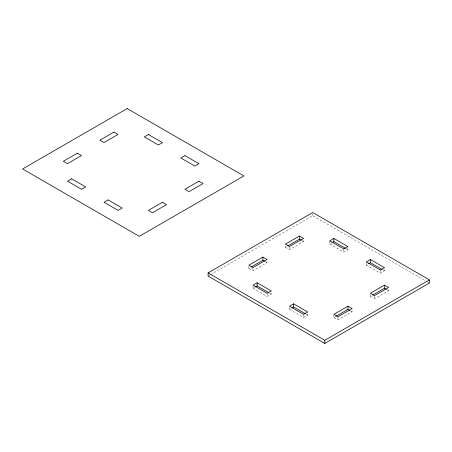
<?xml version="1.0" encoding="UTF-8"?>
<svg xmlns="http://www.w3.org/2000/svg" width="452" height="452" viewBox="0 0 452 452"><rect width="100%" height="100%" fill="white"/><g stroke="black" fill="none" stroke-linecap="round" stroke-linejoin="round"><path stroke-width="0.34" stroke-dasharray="2.26 1.69" d="M208.106 276.059L209.931 275.008M210.536 274.658L312.705 215.666L426.954 281.63M248.849 266.494L248.849 268.392L250.679 267.33M285.365 246.046L285.365 247.306L287.195 246.25M248.849 268.392L252.945 270.759L267.008 262.64L267.008 259.482M285.365 247.306L289.461 249.673L303.524 241.56L303.524 238.402M253.047 285.76L253.047 288.286L254.804 287.274M329.785 240.826L329.785 243.984L331.542 242.967M253.047 288.286L267.104 296.405L271.206 294.037L271.206 290.879M329.785 243.984L343.842 252.097L347.944 249.73L347.944 246.577M289.562 307.473L289.562 309.371L291.32 308.354M366.301 263.171L366.301 265.064L368.058 264.047M289.562 309.371L303.62 317.485L307.722 315.117L307.722 312.592M366.301 265.064L380.358 273.183L384.46 270.816L384.46 267.657M333.887 314.959L333.887 317.485L335.717 316.428M370.403 294.512L370.403 296.405L372.233 295.348M333.887 317.485L337.989 319.852L352.046 311.739L352.046 308.58M370.403 296.405L374.505 298.772L388.562 290.653L388.562 287.5M427.569 281.98L429.4 283.042M346.113 248.673L347.944 249.73M382.629 269.754L384.46 270.816M301.767 240.543L303.524 241.56M386.805 289.642L388.562 290.653M265.251 261.623L267.008 262.64M350.289 310.722L352.046 311.739M269.369 292.981L271.206 294.037M305.885 314.061L307.722 315.117M380.358 270.025L380.358 273.183M374.505 295.614L374.505 298.772M343.842 248.945L343.842 252.097M337.989 316.699L337.989 319.852M312.705 213.773L312.705 215.666M303.62 314.332L303.62 317.485M289.461 246.521L289.461 249.673M267.104 293.246L267.104 296.405M252.945 267.601L252.945 270.759"/><path stroke-width="0.68" d="M208.106 272.901L312.705 212.513L429.4 279.884L429.4 283.042L324.796 343.43L208.106 276.059L208.106 272.901L324.796 340.277L429.4 279.884M262.906 257.115L248.849 265.234L252.945 267.601L267.008 259.482L262.906 257.115L262.906 260.273L251.289 266.979M299.422 236.034L285.365 244.153L289.461 246.521L303.524 238.402L299.422 236.034L299.422 239.193L287.805 245.894M257.143 282.766L253.047 285.133L267.104 293.246L271.206 290.879L257.143 282.766L257.143 285.918L268.759 292.625M333.887 238.458L329.785 240.826L343.842 248.945L347.944 246.577L333.887 238.458L333.887 241.617L345.503 248.317M255.386 286.935L257.143 285.918M332.13 242.628L333.887 241.617M293.659 303.846L289.562 306.213L303.62 314.332L307.722 311.965L293.659 303.846L293.659 307.004L305.275 313.705M370.403 259.538L366.301 261.906L380.358 270.025L384.46 267.657L370.403 259.538L370.403 262.697L382.013 269.403M291.902 308.015L293.659 307.004M368.646 263.708L370.403 262.697M347.944 306.213L333.887 314.332L337.989 316.699L352.046 308.58L347.944 306.213L347.944 309.371L336.333 316.072M384.46 285.133L370.403 293.246L374.505 295.614L388.562 287.5L384.46 285.133L384.46 288.286L372.849 294.992M299.422 239.193L301.179 240.204M384.46 288.286L386.217 289.303M262.906 260.273L264.663 261.284M347.944 309.371L349.701 310.383M324.796 340.277L324.796 343.43M127.204 108.57L22.6 168.958L139.295 236.334L243.894 175.941L127.204 108.57M77.399 153.172L63.342 161.291L67.444 163.658L81.501 155.539L77.399 153.172M113.915 132.091L99.858 140.205L103.954 142.572L118.017 134.459L113.915 132.091M71.642 178.817L67.54 181.184L81.597 189.303L85.699 186.936L71.642 178.817M148.38 134.515L144.278 136.883L158.341 144.996L162.437 142.629L148.38 134.515M108.158 199.903L104.056 202.27L118.113 210.383L122.215 208.016L108.158 199.903M184.896 155.595L180.794 157.963L194.857 166.082L198.953 163.714L184.896 155.595M162.437 202.27L148.38 210.383L152.482 212.751L166.539 204.637L162.437 202.27M198.953 181.184L184.896 189.303L188.998 191.671L203.055 183.552L198.953 181.184"/></g></svg>
